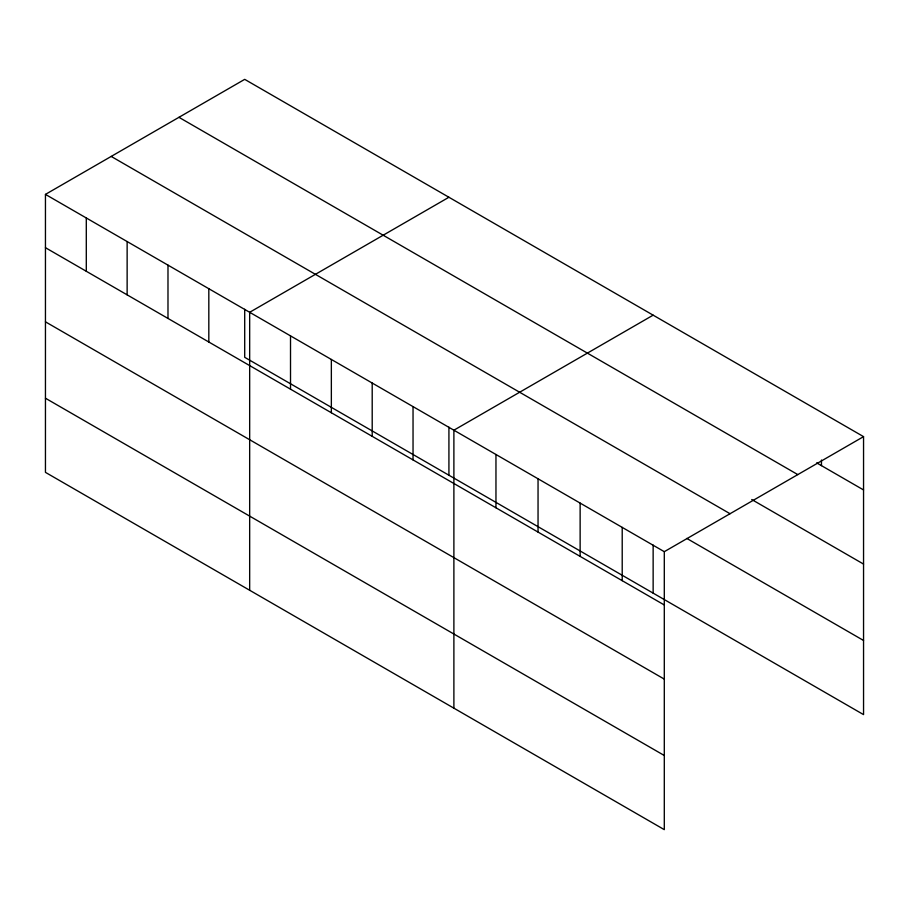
<?xml version="1.0" encoding="UTF-8"?>
<svg xmlns="http://www.w3.org/2000/svg" width="909" height="909" viewBox="0 0 909 909"><rect width="100%" height="100%" fill="white"/><g stroke="black" fill="none" stroke-linecap="round" stroke-linejoin="round"><path stroke-width="1.36" d="M45.45 194.39L664.297 551.683L664.297 829.644L45.45 472.362L45.45 194.39L244.703 79.356L863.55 436.638L863.55 714.61L244.703 357.317L244.703 309.265M448.921 197.253L249.668 312.298L249.668 590.259M653.139 315.162L453.886 430.207L453.886 708.168M664.297 551.683L863.55 436.638M816.657 462.863L863.55 489.94M178.948 117.318L797.795 474.6M751.732 499.518L863.55 564.08M111.205 156.428L730.052 513.721M686.806 538.423L863.55 640.47M45.45 247.691L664.297 604.974M45.45 321.831L664.297 679.114M45.45 398.222L664.297 755.504M821.463 460.034L821.463 465.647M653.139 545.07L653.139 593.134M622.211 527.379L622.211 580.681M580.135 503.086L580.135 556.388M538.048 478.793L538.048 532.095M495.962 454.5L495.962 507.801M448.921 427.173L448.921 475.225M413.038 406.618L413.038 459.92M372.201 383.041L372.201 436.343M331.353 359.464L331.353 412.754M290.516 335.876L290.516 389.177M208.82 288.721L208.82 342.011M167.983 265.133L167.983 318.434M127.135 241.555L127.135 294.857M86.298 217.978L86.298 271.268"/></g></svg>
